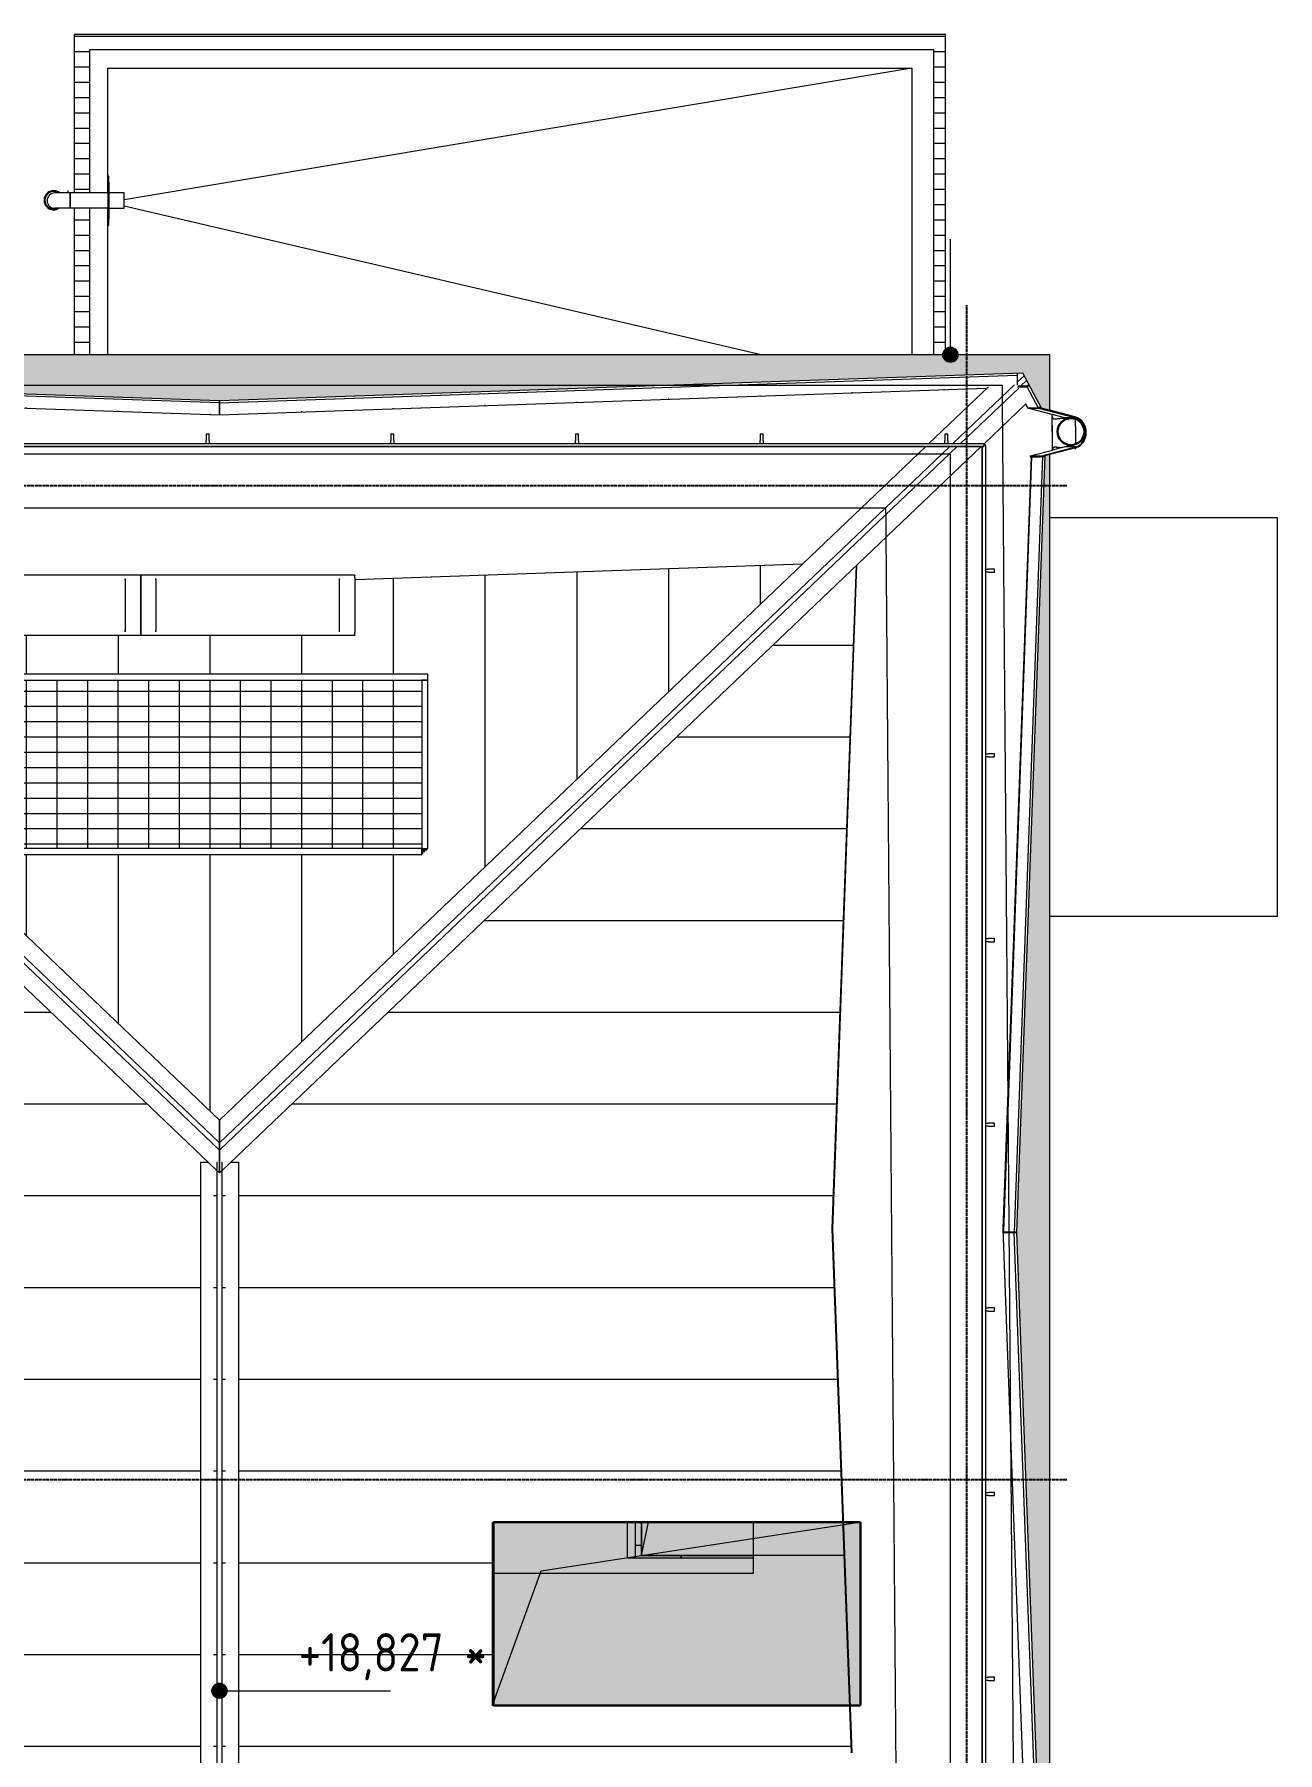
# Model space of a CAD drawing. Header units: millimetres. Extents: x -33838 to 476301, y -41806 to 120107.
# Drawn here: x 468170 to 476301, y 34754 to 45990 of the extents above; entities that cross this region are included whole.
import ezdxf

# ---------------------------------------------------------------- set-up
doc = ezdxf.new("R2010")
doc.units = ezdxf.units.MM
doc.linetypes.add('ADSK_Линия сетки', pattern=[25, 20, -2.5, 0, -2.5])
doc.linetypes.add('ADSK_Штриховая_ш3 п1_5', pattern=[4.5, 3, -1.5])
for name, color, linetype, lineweight in [('0_АР', 8, 'Continuous', 20), ('Антураж', 7, 'Continuous', 18), ('Каркас', 7, 'Continuous', 18), ('Оборудование', 251, 'Continuous', 18), ('Ограждение', 251, 'Continuous', 18)]:
    doc.layers.add(name, color=color, linetype=linetype, lineweight=lineweight)
doc.layers.add('Обобщенные модели', color=5, linetype='Continuous', lineweight=18, true_color=0x0000ff)
doc.styles.add('GOST Common_1', font='GOST Common_0.ttf', dxfattribs={"width": 0.9, "height": 200})

# ---------------------------------------------------------------- blocks, each defined once
blk = doc.blocks.new('Водосток - Тип 1 _карниз больше 490мм_-5171559-План кровли АР копия 1')
at = {"layer": 'Обобщенные модели'}
for p, q in [((19, 575), (20, 575)), ((44, 575), (125, 575)), ((125, 575), (198, 575)), ((222, 575), (231, 575)), ((125, 425), (19, 425)), ((75, 424), (75, 425)), ((231, 425), (125, 425)), ((175, 425), (175, 423))]:
    blk.add_line(p, q, dxfattribs=at)
blk.add_open_spline([(20, 575), (20, 575), (19, 575), (19, 575)], degree=3, dxfattribs=at)
for points, knots in [([(231, 575), (229, 575), (226, 574), (223, 573), (223, 572)], [-1, -1, -1, -1, -0.94117647, -0.91127266, -0.91127266, -0.91127266, -0.91127266]), ([(19, 425), (21, 425), (25, 426), (29, 429), (31, 432), (32, 435), (32, 437), (32, 439), (32, 442), (32, 444), (32, 446), (32, 449), (32, 451), (31, 454), (31, 457), (31, 460), (30, 463), (30, 466), (29, 469), (29, 472), (29, 476), (28, 480), (28, 486), (27, 495), (27, 504), (28, 510), (28, 511)], [-1, -1, -1, -1, -0.9411765, -0.8823529, -0.8529412, -0.8235294, -0.8088235, -0.7941176, -0.7794118, -0.7647059, -0.75, -0.7352941, -0.7205882, -0.7058824, -0.6911765, -0.6764706, -0.6617647, -0.6470588, -0.6323529, -0.6176471, -0.6029412, -0.5882353, -0.5588235, -0.5294118, -0.4705882, -0.4529384, -0.4529384, -0.4529384, -0.4529384]), ([(222, 482), (222, 481), (222, 479), (221, 476), (221, 472), (221, 469), (220, 466), (220, 463), (219, 460), (219, 457), (219, 454), (218, 451), (218, 449), (218, 446), (218, 444), (218, 442), (218, 439), (218, 437), (218, 435), (219, 432), (221, 429), (225, 426), (229, 425), (231, 425)], [-0.4253754, -0.4253754, -0.4253754, -0.4253754, -0.4117647, -0.3970588, -0.3823529, -0.3676471, -0.3529412, -0.3382353, -0.3235294, -0.3088235, -0.2941176, -0.2794118, -0.2647059, -0.25, -0.2352941, -0.2205882, -0.2058824, -0.1911765, -0.1764706, -0.1470588, -0.1176471, -0.0588235, 0, 0, 0, 0])]:
    blk.add_open_spline(points, degree=3, knots=knots, dxfattribs=at)
blk = doc.blocks.new('Ограждение - 20 доп поручень 300-1864261-План кровли АР копия 1')
at = {"layer": 'Ограждение'}
for p, q in [((-60, 10), (-40, 10)), ((-60, 10), (-60, -10)), ((0, 10), (-40, 10)), ((0, -10), (0, 10)), ((-40, -10), (-60, -10)), ((-40, -10), (0, -10))]:
    blk.add_line(p, q, dxfattribs=at)
blk = doc.blocks.new('Ограждение - Ограждение-1863905-План кровли АР копия 1')
at = {"rotation": 89.99999999999942}
for p in [(50385, 43379), (51593, 43379), (52800, 43379), (54008, 43379), (55215, 43379)]:
    blk.add_blockref('Ограждение - 20 доп поручень 300-1864261-План кровли АР копия 1', p, dxfattribs=at)
for p in [(55531, 42487), (55531, 41279), (55531, 40071), (55531, 38864), (55531, 37656), (55531, 36449), (55531, 35241)]:
    blk.add_blockref('Ограждение - 20 доп поручень 300-1864261-План кровли АР копия 1', p)
blk = doc.blocks.new('Тип верхнего поручня - Верхний поручень_Внутренний_-1864227-План кровли АР копия 1')
at = {"layer": 'Ограждение'}
for p, q in [((45577, 43319), (55347, 43319)), ((55347, 43299), (45577, 43299)), ((55347, 43299), (55347, 43319)), ((55347, 43319), (55461, 43319)), ((55461, 43299), (55347, 43299)), ((55451, 8375), (55451, 43299)), ((55461, 43319), (55461, 43299)), ((55461, 43309), (55471, 43309)), ((55471, 43309), (55471, 8365))]:
    blk.add_line(p, q, dxfattribs=at)
blk = doc.blocks.new('Тип верхнего поручня - Верхний поручень_Внутренний_-V18-План кровли АР копия 1')
at = {"layer": 'Ограждение'}
for p, q in [((45577, 43319), (55347, 43319)), ((45577, 43299), (55347, 43299)), ((55347, 43319), (55461, 43319)), ((55347, 43299), (55461, 43299)), ((55451, 43299), (55451, 8375)), ((55461, 43319), (55461, 43299)), ((55471, 43309), (55461, 43309)), ((55471, 43309), (55471, 8365))]:
    blk.add_line(p, q, dxfattribs=at)
blk = doc.blocks.new('_ Хомут универсальный - _ Хомут универсальный-2851609-План кровли АР копия 1')
at = {"layer": 'Обобщенные модели'}
for p, q in [((-43, 2), (-57, 2)), ((-57, 2), (-57, -2)), ((-57, -2), (-43, -2))]:
    blk.add_line(p, q, dxfattribs=at)
for start, end in [(170.4698, 176.6899), (182.992, 189.4969)]:
    blk.add_arc((0, 0), 43.3, start, end, dxfattribs=at)
blk = doc.blocks.new('_ Колено трубы 135 - _ Колено трубы 135-2851610-План кровли АР копия 1')
at = {"layer": 'Обобщенные модели'}
blk.add_line((49439, 44958), (49416, 44958), dxfattribs=at)
blk.add_ellipse((49439, 44914), major_axis=(0, 43.4), ratio=0.707107, start_param=6.099025, end_param=6.283185, dxfattribs=at)
blk = doc.blocks.new('_ Водосточный слив с хомутом универсальным - _ Водосточный слив с хомутом универсальным-2862675-План кровли АР копия 1')
at = {"layer": 'Обобщенные модели'}
for start, end in [(92.7801, 102.5225), (77.4775, 86.6773)]:
    blk.add_arc((0, 0), 43.6, start, end, dxfattribs=at)
blk = doc.blocks.new('Ворнока - Воронка выпускная ВК-В-D150_90-1946327-План кровли АР копия 1')
at = {"layer": 'Каркас', "lineweight": 9}
for radius, start, end in [(62.5, 90, 122.2447), (62.5, 106.6583, 122.379), (57.5, 236, 0), (57.5, 0, 112.574), (57.5, 102.0228, 111.6718), (62.5, 90, 103.342), (57.5, 83.3545, 96.6454), (62.5, 0, 90), (62.5, 76.658, 90), (57.5, 60, 77.9768), (62.5, 46.6577, 73.3417), (57.5, 42.0229, 59.9996), (62.5, 30, 43.3414), (57.5, 23.3545, 36.6454), (62.5, 16.6574, 29.0385), (57.5, 0, 17.977), (57.5, 342.023, 0), (62.5, 0, 13.3411), (62.5, 229.7807, 270), (62.5, 230, 253.3417), (57.5, 236.204, 240), (57.5, 240.0007, 257.9772), (62.5, 256.658, 270), (57.5, 263.3546, 276.6455), (62.5, 270, 360), (62.5, 270, 283.3411), (57.5, 282.0232, 300), (62.5, 286.6574, 313.3414), (57.5, 300.0004, 317.9771), (62.5, 316.6577, 343.3417), (57.5, 323.9825, 336.6455), (62.5, 346.658, 360)]:
    blk.add_arc((-500, 0), radius, start, end, dxfattribs=at)
blk = doc.blocks.new('Planka_konka_K1 - Кровля - Планка конька К1-2963682-План кровли АР копия 1')
at = {"layer": 'Обобщенные модели'}
for p, q in [((12650, 125), (4430, 125)), ((12650, 125), (12650, 74)), ((12650, 17), (4430, 17)), ((12650, 17), (12650, 14)), ((4430, -17), (12650, -17)), ((12650, -13), (12650, -17)), ((12650, -73), (12650, -125)), ((12650, -125), (3100, -125))]:
    blk.add_line(p, q, dxfattribs=at)
blk = doc.blocks.new('Ограждение - Ограждение-2964499-План кровли АР копия 1')
at = {"layer": 'Ограждение'}
for p, q in [((45190, 43725), (45224, 43692)), ((45245, 43719), (45201, 43761)), ((55724, 43762), (55679, 43719)), ((55700, 43693), (55740, 43731)), ((45237, 43680), (45553, 43379)), ((45665, 43319), (45263, 43702)), ((45821, 43319), (45432, 43690)), ((55492, 43690), (55102, 43319)), ((55661, 43702), (55259, 43319)), ((55308, 43319), (55689, 43681)), ((45492, 43287), (45207, 43559)), ((55736, 43577), (55461, 43315)), ((50445, 38565), (45512, 43268)), ((45565, 43367), (45616, 43319)), ((45637, 43299), (50462, 38698)), ((50462, 38745), (45686, 43299)), ((50462, 38894), (45842, 43299)), ((50462, 38698), (55287, 43299)), ((55238, 43299), (50462, 38745)), ((55081, 43299), (50462, 38894)), ((55444, 43299), (50479, 38565)), ((50462, 38894), (50462, 38745)), ((50462, 38745), (50462, 38894)), ((50462, 38745), (50462, 38721)), ((50462, 38721), (50462, 38745)), ((50462, 38721), (50462, 38698)), ((50462, 38698), (50462, 38721)), ((50462, 38698), (50462, 38549)), ((50462, 38549), (50462, 38698)), ((50462, 38549), (50450, 38560)), ((50474, 38560), (50462, 38549))]:
    blk.add_line(p, q, dxfattribs=at)
blk = doc.blocks.new('GM_Отверстие прямоугольное _в плите_ - Отверстие-6376733-План кровли АР копия 1')
at = {"layer": 'Обобщенные модели'}
for p, q in [((-793, -225), (-793, -8)), ((-793, -225), (-749, -8)), ((-793, -8), (-793, -225)), ((532, -225), (-793, -225)), ((-793, -225), (-64, -225))]:
    blk.add_line(p, q, dxfattribs=at)
blk = doc.blocks.new('TN_ПВХ воронка парапетная - ПВХ воронка парапетная 100х100 длиной 650мм с отводом и листоуловителем-7218197-План кровли АР копия 1')
at = {"layer": 'Оборудование'}
for p, q in [((-160, 3), (-160, 0)), ((-120, 3), (-160, 3)), ((-160, 0), (-120, 0)), ((-120, 3), (120, 3)), ((120, 0), (-120, 0)), ((50, 103), (-50, 103)), ((-50, 103), (-50, 3)), ((-50, 3), (50, 3)), ((-50, 0), (-50, -250)), ((50, 3), (50, 103)), ((50, 0), (50, -250)), ((160, 3), (120, 3)), ((120, 0), (160, 0)), ((160, 0), (160, 3)), ((-50, -250), (50, -250)), ((-50, -250), (-50, -350)), ((50, -250), (-50, -250)), ((50, -250), (50, -350))]:
    blk.add_line(p, q, dxfattribs=at)
blk.add_arc((0, -350), 50, 180, 360, dxfattribs=at)
blk = doc.blocks.new('Антураж 8 - Антураж 8-5657953-План кровли АР копия 1')
at = {"layer": 'Антураж'}
for p, q in [((45245, 43765), (45246, 43780)), ((45245, 43700), (45245, 43765)), ((50462, 43584), (45245, 43765)), ((50462, 43584), (55679, 43765)), ((55678, 43780), (55679, 43765)), ((55679, 43765), (55679, 43700)), ((50462, 43504), (45445, 43678)), ((50462, 43584), (50461, 43599)), ((55479, 43678), (50462, 43504)), ((50463, 43599), (50462, 43584)), ((50462, 43584), (50462, 43510)), ((50462, 43510), (50462, 43584)), ((46647, 42532), (48769, 42458)), ((48698, 42458), (46649, 42529)), ((51348, 42430), (54277, 42532)), ((54274, 42529), (51348, 42428))]:
    blk.add_line(p, q, dxfattribs=at)
blk = doc.blocks.new('Антураж 16 - Антураж 16-5664382-План кровли АР копия 1')
at = {"layer": 'Антураж'}
for p, q in [((55682, 43690), (55745, 43690)), ((55746, 43693), (55686, 43693)), ((55745, 43690), (55757, 43699)), ((55750, 43699), (55745, 43695)), ((55746, 43693), (55745, 43695)), ((55745, 43695), (55747, 43695)), ((55819, 43550), (55745, 43690)), ((55751, 43696), (55746, 43693)), ((55747, 43695), (55749, 43696)), ((55748, 43694), (55747, 43695)), ((55749, 43695), (55749, 43696)), ((55749, 43696), (55751, 43696)), ((55757, 43699), (55750, 43699)), ((55749, 43550), (55735, 43577)), ((55907, 43509), (55749, 43550)), ((55819, 43550), (55750, 43550)), ((55750, 43550), (55819, 43550)), ((55831, 43559), (55819, 43550)), ((55836, 43551), (55819, 43555)), ((55819, 43555), (55819, 43550)), ((55819, 43550), (56063, 43487)), ((56064, 43491), (55892, 43536)), ((55909, 43274), (55907, 43509)), ((55991, 43487), (55907, 43508)), ((56063, 43487), (55991, 43487)), ((55772, 43239), (55909, 43274)), ((55831, 43236), (56063, 43296)), ((56064, 43291), (55892, 43247)), ((55991, 43296), (55909, 43275)), ((56063, 43296), (55991, 43296)), ((55588, 38184), (55772, 43231)), ((55773, 43231), (55589, 38169)), ((55845, 43233), (55660, 38162)), ((55831, 43236), (55762, 43236)), ((55763, 43231), (55832, 43231)), ((55832, 43231), (55831, 43236)), ((55860, 43239), (55832, 43231)), ((55838, 43233), (55845, 43233)), ((55845, 43233), (55860, 43232)), ((54469, 38183), (54627, 42520)), ((54629, 42522), (54472, 38183)), ((54595, 34758), (54469, 38183)), ((54469, 38183), (54472, 38183)), ((54472, 38183), (54598, 34758)), ((55775, 33106), (55588, 38184)), ((55660, 38162), (55589, 38162)), ((55589, 38162), (55597, 38162)), ((55598, 38160), (55589, 38160)), ((55589, 38160), (55660, 38160)), ((55600, 38162), (55595, 38162)), ((55595, 38162), (55662, 38162)), ((55662, 38160), (55596, 38160)), ((55596, 38160), (55600, 38160)), ((55597, 38162), (55600, 38162)), ((55600, 38160), (55598, 38160)), ((55675, 38161), (55660, 38162)), ((55846, 33109), (55660, 38160)), ((55660, 38160), (55675, 38160)), ((55662, 38162), (55668, 38162)), ((55664, 38162), (55662, 38162)), ((55662, 38162), (55668, 38161)), ((55668, 38160), (55662, 38160)), ((55662, 38160), (55664, 38160)), ((55669, 38160), (55662, 38160)), ((55666, 38162), (55664, 38162)), ((55664, 38160), (55666, 38160)), ((55668, 38162), (55666, 38162)), ((55666, 38160), (55669, 38160)), ((55668, 38161), (55675, 38161)), ((55675, 38160), (55668, 38160))]:
    blk.add_line(p, q, dxfattribs=at)
for centre, major_axis, start_param, end_param in [((55969, 43391), (0, 98.5), 5.694584, 6.021983), ((56040, 43391), (0, 98.5), 3.402795, 6.021983), ((56040, 43391), (0, 103), 3.401894, 6.022884), ((55969, 43391), (0, 98.5), 3.402795, 3.730193)]:
    blk.add_ellipse(centre, major_axis=major_axis, ratio=0.87865, start_param=start_param, end_param=end_param, dxfattribs=at)
blk = doc.blocks.new('Construction_Roof-Accessories_Lindab_KO - Construction_Roof-Accessories_Lindab_KO-V75-План кровли АР копия 1')
at = {"layer": 'Обобщенные модели', "lineweight": 9}
for p, q in [((47245, 42433), (47245, 42090)), ((47246, 42428), (47246, 42435)), ((47246, 42088), (47246, 42095))]:
    blk.add_line(p, q, dxfattribs=at)
blk = doc.blocks.new('Construction_Roof-Accessories_Lindab_BR - Construction_Roof-Accessories_Lindab_BR-V77-План кровли АР копия 1')
at = {"layer": 'Обобщенные модели', "lineweight": 9}
for p, q in [((48548, 42456), (48548, 42458)), ((49948, 42458), (48548, 42458)), ((48548, 42456), (48548, 42441)), ((48548, 42437), (48548, 42441)), ((48548, 42430), (48548, 42437)), ((48548, 42093), (48548, 42430)), ((49948, 42458), (49948, 42456)), ((49948, 42441), (49948, 42456)), ((49948, 42441), (49948, 42437)), ((49948, 42437), (49948, 42430)), ((49948, 42430), (49948, 42093)), ((48548, 42086), (48548, 42093)), ((48548, 42082), (48548, 42086)), ((48548, 42082), (48548, 42066)), ((48548, 42064), (48548, 42066)), ((49948, 42064), (48548, 42064)), ((49948, 42093), (49948, 42086)), ((49948, 42086), (49948, 42082)), ((49948, 42066), (49948, 42082)), ((49948, 42066), (49948, 42064))]:
    blk.add_line(p, q, dxfattribs=at)
blk = doc.blocks.new('Construction_Roof-Accessories_Lindab_BR - Construction_Roof-Accessories_Lindab_BR-V76-План кровли АР копия 1')
at = {"layer": 'Обобщенные модели', "lineweight": 9}
for p, q in [((47148, 42456), (47148, 42458)), ((48548, 42458), (47148, 42458)), ((47148, 42456), (47148, 42441)), ((47148, 42437), (47148, 42441)), ((47148, 42430), (47148, 42437)), ((47148, 42093), (47148, 42430)), ((48548, 42458), (48548, 42456)), ((48548, 42441), (48548, 42456)), ((48548, 42441), (48548, 42437)), ((48548, 42437), (48548, 42430)), ((48548, 42430), (48548, 42093)), ((47148, 42086), (47148, 42093)), ((47148, 42082), (47148, 42086)), ((47148, 42082), (47148, 42066)), ((47148, 42064), (47148, 42066)), ((48548, 42064), (47148, 42064)), ((48548, 42093), (48548, 42086)), ((48548, 42086), (48548, 42082)), ((48548, 42066), (48548, 42082)), ((48548, 42066), (48548, 42064))]:
    blk.add_line(p, q, dxfattribs=at)
blk = doc.blocks.new('Ограждение - Ограждение-5947470-План кровли АР копия 1')
at = {"layer": 'Ограждение'}
for p, q in [((48914, 41810), (48914, 40670)), ((48954, 41810), (48914, 41810)), ((51825, 41810), (48954, 41810)), ((48954, 40670), (48954, 41810)), ((48954, 41810), (48954, 41770)), ((51825, 41770), (51825, 41810)), ((48954, 41770), (51825, 41770)), ((51785, 41770), (51785, 40670)), ((51825, 41770), (51785, 41770)), ((51825, 40670), (51825, 41770)), ((51785, 40670), (48914, 40670)), ((48914, 40670), (48954, 40670)), ((48914, 40670), (48914, 40630)), ((48914, 40630), (51785, 40630)), ((51785, 40670), (51825, 40670)), ((51785, 40630), (51785, 40670)), ((51792, 40662), (51785, 40662)), ((51785, 40637), (51792, 40637)), ((51792, 40670), (51792, 40662)), ((51792, 40662), (51817, 40662)), ((51792, 40637), (51792, 40662)), ((51817, 40662), (51817, 40670))]:
    blk.add_line(p, q, dxfattribs=at)

msp = doc.modelspace()

# ---------------------------------------------------------------- hatches: boundary and pattern name
at = {"layer": '0_АР', "lineweight": 18}
h = msp.add_hatch(dxfattribs=at)
h.set_pattern_fill('FP_57', color=256, style=0, pattern_type=2)
h.set_pattern_definition([(180, (471279.56, 44877.09), (-1e-14, -100), [])])
h.paths.add_polyline_path([(468529.56266, 43894.59235), (468529.56266, 44852.45209), (468429.56266, 44852.45209), (468429.56266, 43894.59235)])
h.paths.add_polyline_path([(474052.14191, 43894.59235), (474129.56266, 43894.59235), (474129.56266, 45989.59036), (468429.56266, 45989.59036), (468429.56266, 44952.45209), (468529.56266, 44952.45209), (468529.56266, 45889.31036), (474052.14191, 45889.31036), (474052.14191, 44619.51836)])
at = {"layer": '0_АР'}
h = msp.add_hatch(color=256, dxfattribs=at)
edge = h.paths.add_edge_path()
edge.add_arc((474160.8516, 43894.59235), 50, 0, 360)
h = msp.add_hatch(color=256, dxfattribs=at)
h.paths.add_polyline_path([(460156.04763, -526.1282), (468569.45868, -526.1282), (468569.45868, 470.85917), (468481.41768, 469.80481), (468421.75188, -474.78371), (464071.312, -327.23058), (460060.68677, -462.4321), (459998.42169, -81.34858), (459998.42169, -526.1282), (460149.25034, -526.1282)])
h.paths.add_polyline_path([(426848.18938, -393.11468), (426996.71702, -393.11468), (426995.8422, -30.5167), (426892.03817, -280.99054), (422574.47182, -150.96288), (418243.9977, -302.7896), (418181.71887, 255.10739), (418181.71887, -393.11468), (426834.40351, -393.11468)])
h.paths.add_polyline_path([(459998.42169, 173.65534), (460016.49588, 178.5626), (460106.83739, 1715.55425), (454775.1288, 1522.72712), (454768.65599, 1484.01873), (459998.42169, 1484.01873), (459998.42169, 177.8331)])
h.paths.add_polyline_path([(426996.71702, 307.98998), (426996.71702, 1484.01873), (431808.50926, 1484.01873), (431801.17411, 1522.75808), (426923.7777, 1697.71143), (426980.91393, 312.03845)])
h.paths.add_polyline_path([(418181.71887, 498.46135), (418449.78563, 8044.46376), (412395.48641, 7833.23446), (412388.9887, 7794.37715), (418181.71887, 7794.37715), (418181.71887, 521.17068)])
h.paths.add_polyline_path([(468569.45868, 793.26695), (468569.45868, 7855.20884), (474810.5027, 7855.20884), (474810.5027, 8466.54483), (474799.64795, 8463.30161), (474605.60606, 7995.59286), (468269.12123, 8216.83509), (468537.28994, 799.28958), (468551.3418, 798.37116), (468568.64393, 793.49649)])
h.paths.add_polyline_path([(444717.77099, 1484.01873), (454490.35558, 1484.01873), (454484.99256, 1516.09043), (447978.58263, 1752.2426), (447978.58263, 1629.21475), (438298.58263, 1629.21475), (438298.58263, 1739.90633), (432093.27679, 1522.69313), (432086.80967, 1484.01873), (444709.90267, 1484.01873)])
h.paths.add_polyline_path([(411793.26016, 7794.37715), (412110.68829, 7794.37715), (412105.57997, 7824.92572), (411796.07957, 7895.03328), (411970.99201, 14167.21618), (411736.11657, 20164.30548), (411690.79495, 20175.91607), (411690.79495, 7794.37715)])
h.paths.add_polyline_path([(474810.5027, 8769.43917), (474810.5027, 16800.5412), (474780.01818, 16792.48492), (474631.53347, 12780.54006), (474779.77372, 8777.42067), (474783.20502, 8776.52943)])
h.paths.add_polyline_path([(443273.92993, 13315.94041), (451515.61309, 13634.75334), (451524.95784, 13673.91812), (435026.37434, 13673.91812), (435036.37752, 13633.97199), (443273.89961, 13315.94172)])
h.paths.add_polyline_path([(429583.46955, 13405.17538), (434743.53528, 13605.55867), (434759.84589, 13673.91812), (430023.58263, 13673.91812), (430023.58263, 21008.31207), (429427.12163, 21007.79811), (429447.71262, 20921.1896), (429842.14127, 20793.78649), (429585.95802, 13476.2553)])
h.paths.add_polyline_path([(457100.32125, 13409.8723), (456816.08299, 20843.0004), (457389.97623, 21005.25186), (457399.64863, 21047.10511), (456625.26934, 21047.10511), (456625.26934, 13673.91812), (451796.60167, 13673.91812), (451806.2816, 13633.34853), (457093.45064, 13410.16233)])
h.paths.add_polyline_path([(474810.5027, 17103.43554), (474810.5027, 32792.0834), (474779.89454, 32784.00072), (474490.92605, 24945.22219), (474779.77713, 17111.41615), (474783.20502, 17110.5258)])
h.paths.add_polyline_path([(411690.79495, 20470.39356), (411735.74025, 20481.90775), (411958.45405, 26169.96647), (411735.98664, 31850.24085), (411690.79495, 31861.81815), (411690.79495, 20474.45967)])
h.paths.add_polyline_path([(464256.63893, 20578.85736), (463978.90831, 27851.09231), (463950.4366, 27858.48751), (463950.4366, 21047.10511), (457667.51663, 21047.10511), (457677.33226, 21004.63206), (464062.16559, 20591.44255)])
h.paths.add_polyline_path([(422311.50074, 20701.20681), (429147.24477, 20951.71672), (429160.16092, 21008.31207), (422655.83979, 21008.31207), (422655.83979, 28188.44734), (422612.3936, 28177.3172), (422318.66295, 20879.16209)])
h.paths.add_polyline_path([(463950.4366, 28147.68869), (463979.11188, 28155.13676), (464268.312, 35727.69465), (464206.70712, 37340.78713), (463950.4366, 37340.78713), (463950.4366, 28154.43256)])
h.paths.add_polyline_path([(422655.83979, 28465.23145), (422655.83979, 42943.28345), (422621.0216, 42934.36365), (422337.86721, 35703.51079), (422621.00423, 28474.1557), (422655.35535, 28465.35555)])
h.paths.add_polyline_path([(411690.79495, 32156.29564), (411726.38081, 32165.41211), (411915.14888, 37559.49463), (411726.55312, 42947.71188), (411690.79495, 42956.87248), (411690.79495, 32160.36175)])
h.paths.add_polyline_path([(474810.5027, 33094.97774), (474810.5027, 43242.68471), (474778.61558, 43234.4024), (474593.9667, 38155.3105), (474779.77689, 33102.95842), (474783.20502, 33102.068)])
h.paths.add_polyline_path([(464178.06421, 38090.78713), (463985.8628, 43123.48317), (463950.4366, 43132.68471), (463950.4366, 38090.78713), (464171.27948, 38090.78713)])
h.paths.add_polyline_path([(422655.83979, 43220.06756), (422655.83979, 43712.3958), (411690.79495, 43712.3958), (411690.79495, 43251.34997), (411726.89775, 43260.59886), (411851.01254, 43604.77443), (417072.42341, 43417.46725), (422496.5779, 43611.91877), (422620.72885, 43229.06236), (422655.50382, 43220.15363)])
h.paths.add_polyline_path([(463950.4366, 43421.88589), (464022.86139, 43440.6974), (464125.56796, 43776.85536), (469381.5449, 43594.91903), (474632.61136, 43776.746), (474754.15795, 43546.52079), (474810.5027, 43531.88589), (474810.5027, 43894.59235), (463950.4366, 43894.59235), (463950.4366, 43435.82273)])
h = msp.add_hatch(dxfattribs=at)
h.set_pattern_fill('FP_24', color=256, style=0, pattern_type=2)
h.set_pattern_definition([(270, (418918.6, 10877.9), (600, 4e-14), [])])
h.paths.add_polyline_path([(469380.46965, 38890.01946), (473192.98727, 42525.13453), (470266.4366, 42423.79781), (470266.4366, 42059.95218), (466066.4366, 42059.95218), (466066.4366, 42454.21743), (467610.94369, 42454.40631), (465567.93702, 42525.14884), (469261.4299, 39003.5201)])
h.paths.add_polyline_path([(470140.51401, 40625.78713), (467832.14798, 40626.46861), (467832.82946, 41805.78713), (470743.14798, 41805.10565), (470742.4665, 40665.78713), (470735.64798, 40665.78713), (470735.22205, 40658.28713), (470723.14798, 40658.28713), (470723.14798, 40645.78713), (470710.64798, 40645.77361), (470710.64798, 40633.28713), (470703.14798, 40633.28713), (470703.14798, 40625.78713), (470501.88119, 40625.78713)])
h.paths.add_polyline_path([(469380.66877, 43499.85999), (474397.47477, 43673.5753), (474403.22833, 43679.99369), (469380.46965, 43506.08605), (464357.80773, 43678.96889), (464363.44952, 43673.58961), (469290.86569, 43502.96957)])
h = msp.add_hatch(dxfattribs=at)
h.set_pattern_fill('FP_25', color=256, style=0, pattern_type=2)
h.set_pattern_definition([(0, (429068.53, -4.2), (0, 600), [])])
h.paths.add_polyline_path([(469363.63583, 13612.01758), (469363.63583, 28994.71225), (469341.34107, 28994.71225), (469341.34107, 13643.9445)])
h.paths.add_polyline_path([(469255.57118, 13766.77012), (469255.57118, 28994.71225), (469023.12839, 28994.71225), (469023.12839, 30394.71225), (469255.57118, 30394.71225), (469255.57118, 38614.5207), (469306.96402, 38614.5207), (465212.19892, 42518.74982), (465328.53306, 39472.59974), (466098.95424, 39472.08747), (466101.5047, 39468.19252), (466101.5047, 39446.19603), (466097.09963, 39442.59974), (465968.86753, 39442.59974), (465968.86753, 39018.74266), (465945.8357, 39018.74266), (465945.8357, 39442.59974), (465613.01408, 39442.59974), (465613.01408, 39018.74266), (465589.98225, 39018.74266), (465589.98225, 39442.59974), (465329.67878, 39442.59974), (465345.8881, 39018.16684), (466098.95328, 39017.65572), (466101.5047, 39014.57056), (466101.5047, 38991.76312), (466097.09963, 38988.16684), (465347.03382, 38988.16684), (465364.89658, 38520.43948), (466903.85972, 38520.43948), (466903.85972, 39440.38713), (467297.9996, 39440.38713), (467297.9996, 38520.43948), (467560.2574, 38520.43948), (467560.2574, 39440.38713), (467954.39728, 39440.38713), (467954.39728, 38040.38713), (467741.69713, 38040.38713), (467741.01565, 34251.79107), (465920.11494, 34251.79107), (465920.11494, 32928.95409), (465525.97507, 32928.95409), (465525.97507, 34251.79107), (465421.9722, 34251.79107), (465356.24767, 32530.82781), (468247.66427, 32530.82781), (468247.66427, 30510.82781), (465313.31955, 30510.82781), (465313.31955, 29509.132), (465240.84746, 29509.132), (465228.71865, 29191.54533), (465463.91415, 29191.54533), (465463.91415, 30394.71225), (465858.05402, 30394.71225), (465858.05402, 29191.54533), (466074.95243, 29191.54533), (466074.95243, 30394.71225), (466469.09231, 30394.71225), (466469.09231, 29191.54533), (466722.88565, 29191.54533), (466722.88565, 30394.71225), (467117.02552, 30394.71225), (467117.02552, 29191.54533), (467337.66695, 29191.54533), (467337.66695, 30394.71225), (467731.80682, 30394.71225), (467731.80682, 29191.54533), (467990.6684, 29191.54533), (467990.6684, 30327.73775), (468384.80828, 30327.73775), (468384.80828, 28927.73775), (468072.18687, 28927.73775), (468071.50538, 22095.29003), (465408.7513, 22095.29003), (465517.74179, 19241.42954), (465515.35447, 19241.42954), (465428.98543, 19246.58109), (469232.01543, 13800.50282)])
h.paths.add_polyline_path([(467088.14798, 20765.78713), (465985.30122, 20765.78713), (465985.30122, 21865.53976), (467088.14798, 21865.53976), (467088.14798, 21134.43474)])
h.paths.add_polyline_path([(464338.58366, 20808.07636), (464069.62428, 27839.67601), (464022.86139, 27839.67601), (463978.92555, 27850.64079), (463979.46083, 27836.62488), (463997.27182, 27837.36309), (464063.73218, 27837.14597), (464331.80549, 20817.78295), (464337.7552, 20809.26275)])
h.paths.add_polyline_path([(468257.3404, 21546.30484), (467484.16764, 21546.81595), (467480.95701, 21550.69824), (467479.10335, 21557.42255), (467479.10335, 21565.18713), (467480.95701, 21571.91144), (467484.16764, 21575.79373), (467486.0213, 21576.30484), (467547.05083, 21576.30484), (467547.05083, 22000.73775), (467484.16764, 22001.24886), (467480.95701, 22005.13115), (467479.10335, 22011.85546), (467479.10335, 22019.62003), (467480.95701, 22026.34435), (467484.16764, 22030.22663), (467486.0213, 22030.73775), (469122.16488, 22030.22663), (469125.37551, 22026.34435), (469127.46886, 22015.70373), (469125.37551, 22005.13115), (469120.31123, 22000.73775), (468992.07913, 22000.73775), (468992.07913, 21576.88066), (468969.0473, 21576.88066), (468969.0473, 22000.73775), (468636.22568, 22000.73775), (468636.22568, 21576.88066), (468613.19385, 21576.88066), (468613.19385, 22000.73775), (468280.37223, 22000.73775), (468280.37223, 21576.88066), (468257.3404, 21576.88066), (468257.3404, 22000.73775), (467924.51877, 22000.73775), (467924.51877, 21577.73775), (467901.48695, 21577.73775), (467901.48695, 22000.73775), (467570.08266, 22000.73775), (467570.08266, 21576.30484), (469122.16488, 21575.79373), (469125.37551, 21571.91144), (469127.46886, 21561.27082), (469125.37551, 21550.69824), (469120.31123, 21546.30484), (468274.91341, 21546.30484)])
h.paths.add_polyline_path([(469198.14798, 26655.78713), (468329.51138, 26656.14154), (468329.51138, 28042.39728), (469198.14798, 28042.39728), (469198.14798, 26750.43299)])
h.paths.add_polyline_path([(463979.11188, 28155.13676), (464011.44763, 28163.5356), (463979.46083, 28164.27381), (463979.35969, 28161.62553)])
h.paths.add_polyline_path([(464070.24458, 28166.50019), (464355.60628, 35639.18369), (464205.4366, 39571.30019), (464205.4366, 39540.78713), (464200.19444, 39540.78713), (464349.21089, 35638.86732), (464063.83711, 28166.50019), (464069.82785, 28166.50019)])
h.paths.add_polyline_path([(468643.9164, 28927.73775), (468623.29676, 28927.73775), (468623.29676, 30327.73775), (469017.43664, 30327.73775), (469017.43664, 28927.73775), (468644.25577, 28927.73775)])
h.paths.add_polyline_path([(469363.63583, 30394.71225), (469363.63583, 38560.48591), (469341.34107, 38581.74326), (469341.34107, 30394.71225)])
h.paths.add_polyline_path([(465300.4423, 30909.132), (465300.4423, 30909.74922), (465298.74645, 30909.132)])
h.paths.add_polyline_path([(466203.14798, 32827.24465), (466203.14798, 34025.78713), (467395.64331, 34025.78713), (467395.64331, 32827.24465), (466476.73432, 32827.24465)])
h.paths.add_polyline_path([(464199.92239, 37340.78713), (464171.27948, 38090.78713), (463950.4366, 38090.78713), (463950.4366, 37340.78713), (464069.72606, 37340.78713)])
h.paths.add_polyline_path([(466316.95278, 38540.38713), (466316.95278, 39940.38713), (466711.09266, 39940.38713), (466711.09266, 38540.38713), (466319.11357, 38540.38713)])
h.paths.add_polyline_path([(464198.28491, 39590.78713), (464204.69239, 39590.78713), (464069.72606, 43113.87321), (464063.73633, 43113.87321), (464191.46596, 39769.33804)])
h.paths.add_polyline_path([(463986.23276, 43113.79583), (463997.27182, 43114.19904), (464021.60692, 43114.19904), (463985.8628, 43123.48317), (463986.22981, 43113.87321)])
h.paths.add_polyline_path([(464095.34052, 43436.41211), (464100.49631, 43437.75127), (464133.85089, 43546.9206), (464128.4957, 43552.0266), (464094.48121, 43440.6974), (464095.07198, 43437.75127)])
h = msp.add_hatch(dxfattribs=at)
h.set_pattern_fill('FP_18', color=256, style=0, pattern_type=2)
h.set_pattern_definition([(180, (431776.56, -4.2), (-7e-14, -600), [])])
h.paths.add_polyline_path([(474610.75804, 8220.45498), (474707.89123, 8454.57991), (474705.15035, 8453.9295), (474608.99109, 8222.15209)])
h.paths.add_polyline_path([(474794.87397, 8451.79464), (474799.84502, 8463.77662), (474781.46228, 8459.00192), (474789.69099, 8454.57991)])
h.paths.add_polyline_path([(474691.9583, 8777.11881), (474693.05607, 8781.40409), (474544.96333, 12780.54006), (474556.13717, 12780.7506), (474631.48457, 12781.86061), (474631.48457, 12782.05014), (474616.56777, 12782.55515), (474544.94795, 12782.76572), (474693.14168, 16784.21278), (474779.68531, 16783.49687), (474779.48582, 16792.48492), (474763.45994, 16788.57628), (474692.8176, 16788.57628), (474691.84011, 16792.83086), (474690.50824, 16792.48492), (474542.06961, 12780.45015), (474690.30177, 8777.54907), (474691.84011, 8777.14951)])
h.paths.add_polyline_path([(474779.77372, 8777.42067), (474779.68531, 8779.80809), (474773.33806, 8779.09226), (474779.68531, 8777.44363)])
h.paths.add_polyline_path([(473554.0845, 9235.35818), (473422.73184, 12782.44059), (473473.13867, 14143.4986), (470492.56582, 14143.4986), (470492.56582, 16253.45792), (470483.92751, 16253.45792), (470483.92751, 16403.45792), (470492.56582, 16403.45792), (470492.56582, 16443.4986), (473558.31925, 16443.4986), (473577.02916, 16949.36832), (473488.27743, 19356.36593), (472130.66123, 19356.36593), (472130.66123, 20256.36593), (473455.09229, 20256.36593), (473302.27611, 24400.82781), (470492.56582, 24400.82781), (470492.56582, 26510.78713), (470483.92751, 26510.78713), (470483.92751, 26660.78713), (470492.56582, 26660.78713), (470492.56582, 26700.82781), (473346.86598, 26700.82781), (473558.98888, 32454.13027), (470492.56582, 32454.13027), (470492.56582, 34754.13027), (473513.83977, 34754.13027), (473502.52721, 35061.48698), (471165.70169, 35061.48698), (471165.70169, 36260.78713), (473458.36005, 36261.48698), (473387.79333, 38179.34578), (473545.60061, 42515.75615), (469455.11235, 38614.5207), (469505.68583, 38614.5207), (469505.68583, 29064.39728), (469867.22063, 29064.39728), (469867.22063, 27664.39728), (469505.68583, 27664.39728), (469505.68583, 27658.78713), (469867.22063, 27658.78713), (469867.22063, 22058.78713), (469505.68583, 22058.78713), (469505.68583, 13408.59678), (469529.18377, 13374.94688), (469505.68583, 13358.53812), (469505.68583, 13314.5207), (469442.65127, 13314.5207), (469380.46965, 13271.09889), (469369.13884, 13254.87276), (473553.19571, 9236.21184)])
h.paths.add_polyline_path([(474618.19376, 12782.5947), (474618.1845, 12782.68816), (474618.1845, 12782.59568)])
h.paths.add_polyline_path([(469418.95377, 13532.80027), (469418.95377, 38581.12879), (469397.62118, 38560.78884), (469397.62118, 30394.71225), (469417.26827, 30394.71225), (469417.26827, 28994.71225), (469397.62118, 28994.71225), (469397.62118, 13563.34932), (469417.77963, 13534.48168)])
h.paths.add_polyline_path([(474691.9583, 17111.11518), (474693.06019, 17115.40046), (474425.98993, 24358.49837), (474423.09249, 24358.49837), (474690.50824, 17111.49182), (474691.84011, 17111.14588)])
h.paths.add_polyline_path([(474779.77713, 17111.41615), (474779.68543, 17113.9033), (474772.94576, 17113.19052), (474779.2825, 17111.54463)])
h.paths.add_polyline_path([(474425.25248, 24378.49837), (474404.35793, 24946.50598), (474427.20177, 25566.08792), (474424.28384, 25566.08792), (474401.44003, 24945.72529), (474422.35504, 24378.49837)])
h.paths.add_polyline_path([(474425.02123, 25586.08792), (474427.93917, 25586.08792), (474693.14168, 32779.0417), (474779.75141, 32780.11848), (474779.38416, 32784.00072), (474763.45994, 32780.11848), (474692.8176, 32780.11848), (474691.84011, 32784.37306), (474690.40658, 32784.00072), (474429.2606, 25701.07019)])
h.paths.add_polyline_path([(474779.77689, 33102.95842), (474779.68549, 33105.44366), (474772.94576, 33104.73272), (474779.68549, 33102.98216)])
h.paths.add_polyline_path([(474507.90753, 38155.32626), (474518.57058, 38155.5196), (474593.94056, 38156.02143), (474593.84773, 38157.13855), (474507.82255, 38157.63513), (474507.90041, 38155.5196)])
h.paths.add_polyline_path([(474580.5494, 38157.67401), (474580.54046, 38157.76582), (474580.54046, 38157.67494)])
h.paths.add_polyline_path([(474778.3842, 43228.04439), (474778.3842, 43234.3423), (474756.8455, 43228.74788), (474771.60738, 43228.36383)])
h.paths.add_polyline_path([(474754.15795, 43546.52079), (474749.90398, 43554.57838), (474742.53561, 43549.53956), (474754.08716, 43546.53918)])
at = {"layer": '0_АР', "lineweight": 9}
h = msp.add_hatch(dxfattribs=at)
h.set_pattern_fill('FP_51', color=256, style=0, pattern_type=2)
h.set_pattern_definition([(0, (418918.58, -4.21), (0, 100), []), (90, (418918.58, -4.21), (-200, 1e-14), [])])
h.paths.add_polyline_path([(470710.64798, 40658.28713), (470710.64798, 40665.10387), (470703.14798, 40665.10565), (470703.14798, 40658.28713)])
h.paths.add_polyline_path([(470723.14798, 40645.78713), (470723.14798, 40658.28713), (470710.64798, 40657.8612), (470710.64798, 40645.78713)])
h.paths.add_polyline_path([(470703.14798, 40665.78713), (470703.14798, 41765.78713), (467872.14798, 41765.78713), (467872.14798, 40665.78713), (470682.56479, 40665.78713)])
h.paths.add_polyline_path([(470710.64798, 40665.10387), (470710.64798, 40665.78713), (470709.00584, 40665.10565)])
at = {"layer": '0_АР'}
h = msp.add_hatch(color=256, dxfattribs=at)
h.paths.add_polyline_path([(472971.6699, 35061.48698), (473573.14798, 35061.48698), (473573.14798, 36261.48698), (471173.38536, 36260.78713), (471173.38536, 35061.48698), (472927.83319, 35061.48698)])
h.paths.add_polyline_path([(472870.72437, 36025.58111), (472101.87858, 36025.58111), (472101.87858, 36260.78713), (472141.87858, 36260.78713), (472141.87858, 36043.89929), (472870.72437, 36043.89929)])
for points in [[(472400.84815, 36025.58111), (472400.84815, 36043.89929), (472141.87858, 36043.89929), (472141.87858, 36260.78713), (472101.87858, 36260.78713), (472101.87858, 36025.58111), (472315.06958, 36025.58111)], [(472486.62672, 36025.58111), (472870.72437, 36025.58111), (472870.72437, 36043.89929), (472400.84815, 36043.89929), (472400.84815, 36025.58111)]]:
    msp.add_hatch(color=256, dxfattribs=at).paths.add_polyline_path(points)
at = {"layer": '0_АР', "lineweight": 9}
h = msp.add_hatch(dxfattribs=at)
h.set_pattern_fill('FP_54', color=256, style=0, pattern_type=2)
h.set_pattern_definition([(90, (469400.85, 35111.36), (-500, 3e-14), []), (180, (469400.85, 35111.36), (-6e-14, -500), [])])
h.paths.add_polyline_path([(472400.84815, 36025.58111), (472400.84815, 36043.89929), (472141.87858, 36043.89929), (472141.87858, 36260.78713), (472101.87858, 36260.78713), (472101.87858, 36025.58111), (472315.06958, 36025.58111)])
h = msp.add_hatch(dxfattribs=at)
h.set_pattern_fill('FP_56', color=256, style=0, pattern_type=2)
h.set_pattern_definition([(90, (470900.85, 28611.36), (-500, 3e-14), []), (180, (470900.85, 28611.36), (-6e-14, -500), [])])
h.paths.add_polyline_path([(472486.62672, 36025.58111), (472870.72437, 36025.58111), (472870.72437, 36043.89929), (472400.84815, 36043.89929), (472400.84815, 36025.58111)])
at = {"layer": '0_АР'}
h = msp.add_hatch(color=256, dxfattribs=at)
edge = h.paths.add_edge_path()
edge.add_arc((469380.46965, 35158.30366), 50, 0, 360)

# ---------------------------------------------------------------- linework, layer by layer
at = {"linetype": 'ADSK_Линия сетки'}
for p, q in [((474268.14798, -3728.71764), (474268.14798, 44218.78559)), ((405120.60046, 43040.78713), (474923.43551, 43040.78713)), ((405120.60046, 36540.78713), (474923.43551, 36540.78713))]:
    msp.add_line(p, q, dxfattribs=at)
at = {"layer": '0_АР'}
for p, q in [((474129.56266, 45989.59036), (468429.56266, 45989.59036)), ((468429.56266, 45989.59036), (468429.56266, 44952.45209)), ((474129.56266, 43894.59235), (474129.56266, 45989.59036)), ((474052.14191, 45889.31036), (468529.56266, 45889.31036)), ((468529.56266, 45889.31036), (468529.56266, 44952.45209)), ((474052.14191, 43894.59235), (474052.14191, 45889.31036)), ((468649.56266, 44952.45209), (468649.56266, 45769.31036)), ((468649.56266, 45769.31036), (473909.56266, 45769.31036)), ((473909.56266, 45769.31036), (468756.22212, 44907.97367)), ((473909.56266, 45769.31036), (473909.56266, 43894.59235)), ((468429.56266, 44852.45209), (468429.56266, 43894.59235)), ((468529.56266, 44852.45209), (468529.56266, 43894.59235)), ((468649.56266, 43894.59235), (468649.56266, 44852.45209)), ((472922.41734, 43894.59235), (468756.22212, 44865.29533)), ((474810.5027, 43894.59235), (463950.4366, 43894.59235)), ((474810.5027, 43531.88589), (474810.5027, 43894.59235)), ((464125.56796, 43776.85536), (469380.66877, 43594.88869)), ((469380.66877, 43594.88869), (474632.61136, 43776.746)), ((474632.61136, 43776.746), (474754.15795, 43546.52079)), ((474754.15795, 43546.52079), (474810.5027, 43531.88589)), ((474160.5027, 43244.59235), (464600.4366, 43244.59235)), ((474160.5027, 8505.20884), (474160.5027, 43244.59235)), ((474778.61558, 43234.4024), (474593.87346, 38157.84577)), ((474810.5027, 43242.68471), (474778.61558, 43234.4024)), ((474810.5027, 33094.97774), (474810.5027, 43242.68471)), ((474810.5027, 42830.89432), (476300.9795, 42830.89432)), ((476300.9795, 40220.89432), (476300.9795, 42830.89432)), ((470710.64798, 40645.78713), (470723.14798, 40645.78713)), ((470723.14798, 40645.78713), (470723.14798, 40658.28713)), ((476300.9795, 40220.89432), (474810.5027, 40220.89432)), ((474593.87346, 38157.84577), (474779.77689, 33102.95842)), ((471165.70169, 35061.48698), (471165.70169, 36260.78713)), ((471165.70169, 36260.78713), (473458.38581, 36260.78713)), ((471484.84971, 35942.33896), (473565.46431, 36261.48698)), ((472047.87858, 36025.58111), (472047.87858, 36260.78713)), ((472101.87858, 36025.58111), (472101.87858, 36260.78713)), ((472870.72437, 36260.78713), (472870.72437, 35924.59235)), ((472870.72437, 36025.58111), (472047.87858, 36025.58111)), ((472400.84815, 36025.58111), (472400.84815, 36043.89929)), ((471165.70169, 35065.48698), (471484.84971, 35942.33896)), ((472870.72437, 35924.59235), (471165.70169, 35924.59235)), ((473502.52721, 35061.48698), (471165.70169, 35061.48698))]:
    msp.add_line(p, q, dxfattribs=at)
at = {"layer": '0_АР', "lineweight": 20}
for p, q in [((474160.8516, 43894.59235), (474160.8516, 44651.32035)), ((469380.46965, 35158.30366), (469926.12392, 35158.30366)), ((469926.12392, 35158.30366), (470499.6657, 35158.30366))]:
    msp.add_line(p, q, dxfattribs=at)
at = {"layer": '0_АР', "linetype": 'ADSK_Штриховая_ш3 п1_5'}
for p, q in [((474500.64624, 43694.59235), (464130.4366, 43694.59235)), ((474788.88739, 8055.21594), (474500.64624, 43694.59235)), ((464810.4366, 42894.59235), (473737.09123, 42894.59235)), ((473737.09123, 42894.59235), (474014.41396, 8605.21594))]:
    msp.add_line(p, q, dxfattribs=at)
at = {"layer": '0_АР', "linetype": 'ADSK_Штриховая_ш3 п1_5', "lineweight": 30}
for p, q in [((473573.14798, 36261.48698), (471173.38536, 36261.48698)), ((471173.38536, 36261.48698), (471173.38536, 35061.48698)), ((473573.14798, 35061.48698), (473573.14798, 36261.48698)), ((471173.38536, 35061.48698), (473573.14798, 35061.48698))]:
    msp.add_line(p, q, dxfattribs=at)
at = {"layer": '0_АР'}
for centre in [(474160.8516, 43894.59235), (469380.46965, 35158.30366)]:
    msp.add_circle(centre, 50, dxfattribs=at)
at = {"layer": '0_АР', "lineweight": 30}
msp.add_circle((474948.94125, 43392.22582), 88, dxfattribs=at)

# ---------------------------------------------------------------- block references
at = {"layer": '0_АР'}
for name, p, rotation in [('TN_ПВХ воронка парапетная - ПВХ воронка парапетная 100х100 длиной 650мм с отводом и листоуловителем-7218197-План кровли АР копия 1', (468652.93581, 44902.45209), 269.9999999999998), ('Ворнока - Воронка выпускная ВК-В-D150_90-1946327-План кровли АР копия 1', (467795.83603, 44905.09235), 180), ('_ Хомут универсальный - _ Хомут универсальный-2851609-План кровли АР копия 1', (468389.56266, 44910.09235), 269.9999999999997), ('Водосток - Тип 1 _карниз больше 490мм_-5171559-План кровли АР копия 1', (474402.18451, 43503.99003), 270.4633818725631), ('Planka_konka_K1 - Кровля - Планка конька К1-2963682-План кровли АР копия 1', (469380.62851, 25964.5207), 89.99999999999991)]:
    msp.add_blockref(name, p, dxfattribs=dict(at, rotation=rotation))
for name, p in [('_ Колено трубы 135 - _ Колено трубы 135-2851610-План кровли АР копия 1', (418918.58263, -4.21287)), ('_ Водосточный слив с хомутом универсальным - _ Водосточный слив с хомутом универсальным-2862675-План кровли АР копия 1', (468389.56266, 44910.09235)), ('Ограждение - Ограждение-2964499-План кровли АР копия 1', (418918.58263, -4.21287)), ('Антураж 8 - Антураж 8-5657953-План кровли АР копия 1', (418918.58263, -4.21287)), ('Антураж 16 - Антураж 16-5664382-План кровли АР копия 1', (418918.58263, -4.21287)), ('Ограждение - Ограждение-1863905-План кровли АР копия 1', (418918.58263, -4.21287)), ('Тип верхнего поручня - Верхний поручень_Внутренний_-1864227-План кровли АР копия 1', (418918.58263, -4.21287)), ('Тип верхнего поручня - Верхний поручень_Внутренний_-V18-План кровли АР копия 1', (418918.58263, -4.21287)), ('Construction_Roof-Accessories_Lindab_BR - Construction_Roof-Accessories_Lindab_BR-V77-План кровли АР копия 1', (418918.58263, -4.21287)), ('Construction_Roof-Accessories_Lindab_KO - Construction_Roof-Accessories_Lindab_KO-V75-План кровли АР копия 1', (421518.58263, -4.21287)), ('Construction_Roof-Accessories_Lindab_BR - Construction_Roof-Accessories_Lindab_BR-V76-План кровли АР копия 1', (421718.58263, -4.21287)), ('Construction_Roof-Accessories_Lindab_KO - Construction_Roof-Accessories_Lindab_KO-V75-План кровли АР копия 1', (421718.58263, -4.21287)), ('Construction_Roof-Accessories_Lindab_KO - Construction_Roof-Accessories_Lindab_KO-V75-План кровли АР копия 1', (422918.58263, -4.21287)), ('Ограждение - Ограждение-5947470-План кровли АР копия 1', (418918.58263, -4.21287)), ('GM_Отверстие прямоугольное _в плите_ - Отверстие-6376733-План кровли АР копия 1', (472934.50047, 36268.89929))]:
    msp.add_blockref(name, p, dxfattribs=at)

# ---------------------------------------------------------------- texts
at = {"layer": '0_АР', "lineweight": 20, "insert": (469898.76493, 35535.01074), "char_height": 250, "width": 1442.1618411, "attachment_point": 1, "line_spacing_factor": 1.022761, "style": 'GOST Common_1'}
msp.add_mtext('+18,827 *', dxfattribs=at)

doc.saveas('drawing.dxf')
